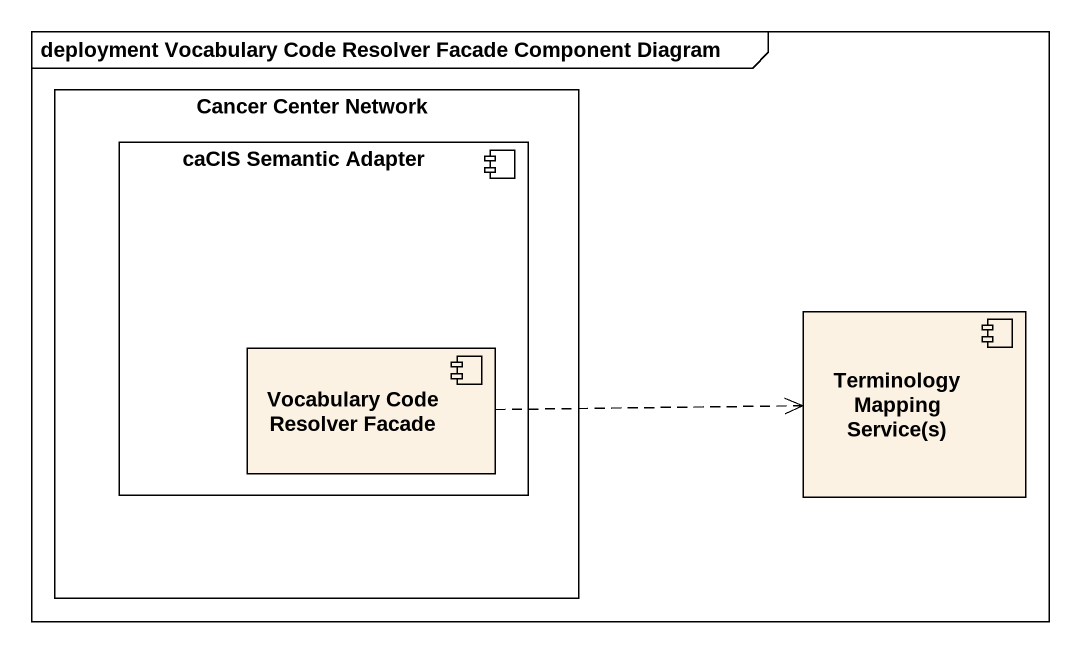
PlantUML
@startuml
mainframe deployment Vocabulary Code Resolver Facade Component Diagram
rectangle "Cancer Center Network" as Cancer_Center_Network {
  component "caCIS Semantic Adapter" as caCIS_Semantic_Adapter {
    component "Vocabulary Code Resolver Facade" as Vocabulary_Code_Resolver
  }
}
component "Terminology Mapping Service(s)" as Terminology_Mapping_Service
Vocabulary_Code_Resolver .right.> Terminology_Mapping_Service
@enduml
